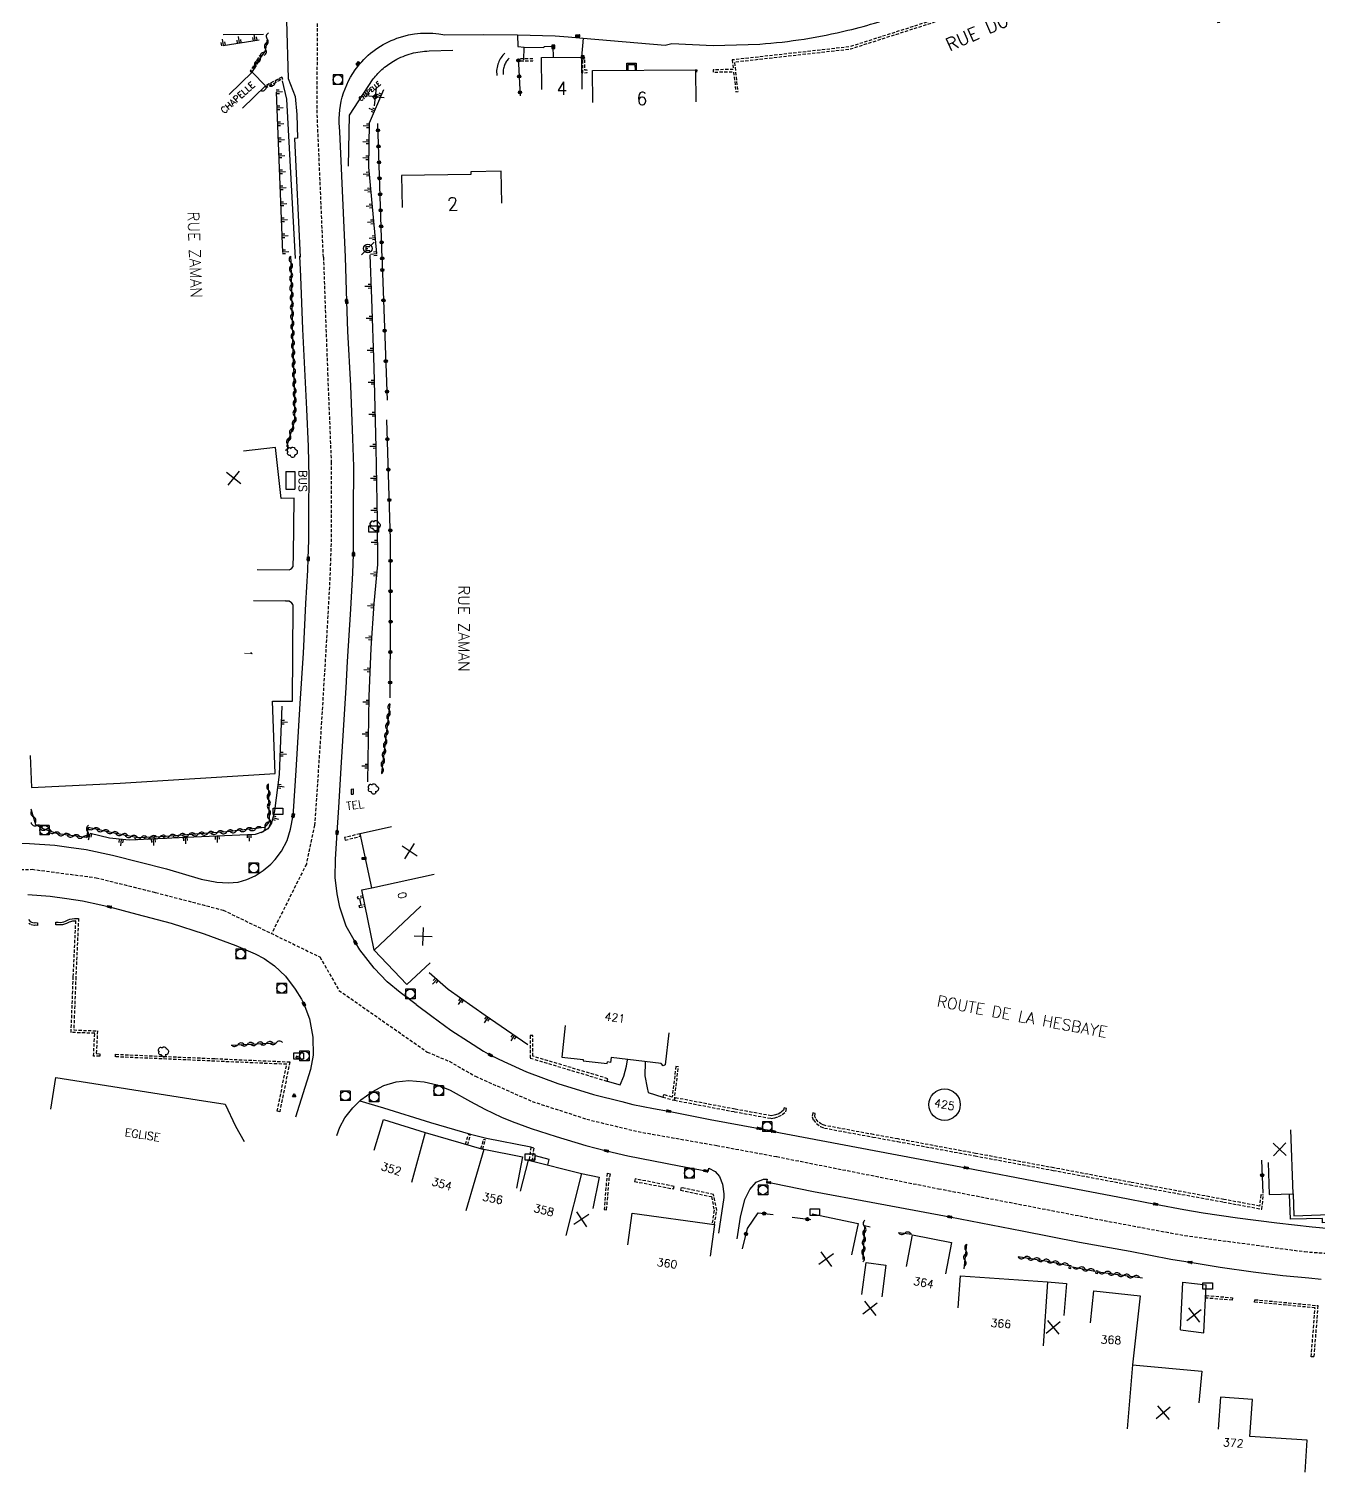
# Model space of a CAD drawing. Header units: millimetres. Extents: x 192012 to 193000, y 146394 to 147000.
# Drawn here: x 192679.4 to 192880.8, y 146592.7 to 146818.1 of the extents above; entities that cross this region are included whole.
import ezdxf
from ezdxf.enums import TextEntityAlignment as Align

# ---------------------------------------------------------------- set-up
doc = ezdxf.new("R2010")
doc.units = ezdxf.units.MM
doc.linetypes.add('DASHED', pattern=[0.75, 0.5, -0.25])
doc.layers.get('0').update_dxf_attribs({"linetype": 'CONTINUOUS'})
for name, color, linetype in [('W0001', 6, 'DASHED'), ('W0008', 7, 'CONTINUOUS'), ('W0017', 7, 'CONTINUOUS'), ('W0100', 7, 'CONTINUOUS'), ('W0105', 7, 'CONTINUOUS'), ('W0112', 1, 'DASHED'), ('W0211', 2, 'CONTINUOUS'), ('W0300', 7, 'CONTINUOUS'), ('W0302', 3, 'CONTINUOUS'), ('W0310', 3, 'CONTINUOUS'), ('W0322', 7, 'CONTINUOUS'), ('W0330', 7, 'CONTINUOUS'), ('W0400', 7, 'CONTINUOUS'), ('W0420', 7, 'CONTINUOUS'), ('W0471', 7, 'CONTINUOUS'), ('W0851', 7, 'CONTINUOUS'), ('W0984', 7, 'CONTINUOUS'), ('W0989', 7, 'CONTINUOUS'), ('W0991', 7, 'CONTINUOUS'), ('W1102', 7, 'CONTINUOUS'), ('W1471', 7, 'CONTINUOUS')]:
    doc.layers.add(name, color=color, linetype=linetype)
doc.styles.get("Standard").update_dxf_attribs({"font": 'romans.shx', "width": 0.85})

# ---------------------------------------------------------------- blocks, each defined once
blk = doc.blocks.new('t991o')
at = {"color": 0, "linetype": 'Continuous'}
for p, q in [((-1, 1), (1, -1)), ((-1, -1), (1, 1))]:
    blk.add_line(p, q, dxfattribs=at)
blk = doc.blocks.new('t310o')
at = {"color": 0, "linetype": 'Continuous'}
for centre, start, end in [((-0.5, 0.38), 216.8699, 323.1304), ((0.5, -0.37), 36.8699, 143.1303)]:
    blk.add_arc(centre, 0.625, start, end, dxfattribs=at)
blk = doc.blocks.new('t211o')
at = {"color": 0, "linetype": 'Continuous'}
for p, q in [((-0.29, 0.5), (-0.29, 0)), ((0, 1), (0, 0)), ((0.29, 0.5), (0.29, 0))]:
    blk.add_line(p, q, dxfattribs=at)
blk = doc.blocks.new('t322o')
at = {"color": 0, "linetype": 'Continuous'}
for radius in [0.25, 0.15]:
    blk.add_circle((0, 0), radius, dxfattribs=at)
blk = doc.blocks.new('T400')
for p, q in [((-0.15, 0.3), (0.15, 0.3)), ((-0.15, -0.25), (-0.15, 0.3)), ((-0.15, 0.15), (0.15, 0.15)), ((-0.15, 0), (0.15, 0)), ((0.15, 0.3), (0.15, -0.25)), ((-0.15, -0.15), (0.15, -0.15)), ((-0.15, -0.25), (-0.15, -0.3)), ((-0.15, -0.3), (0.15, -0.3)), ((0.15, -0.3), (0.15, -0.25))]:
    blk.add_line(p, q)
blk = doc.blocks.new('T420')
for p, q in [((0.75, 0.75), (-0.75, 0.75)), ((-0.75, 0.75), (-0.75, -0.75)), ((0.75, 0.75), (0.75, -0.75)), ((0.75, -0.75), (-0.75, -0.75))]:
    blk.add_line(p, q)
blk.add_ellipse((0, 0), major_axis=(-0.53, 0.53), ratio=1, start_param=3.926991, end_param=10.210176)
blk = doc.blocks.new('T471')
for p, q in [((-0.333334, 0.333334), (-0.333334, -0.333334)), ((-0.333334, 0.333334), (0.333334, 0.333334)), ((-0.333334, 0), (0, 0)), ((0.500001, 0.500001), (1.000002, 1.000002)), ((-0.500001, -0.500001), (-1.000002, -1.000002)), ((-0.333334, -0.333334), (0.333334, -0.333334))]:
    blk.add_line(p, q)
blk.add_ellipse((0, 0), major_axis=(0.471405, 0.471405), ratio=1, start_param=5.4977871438, end_param=11.780972451)
blk = doc.blocks.new('t330o')
at = {"color": 0, "linetype": 'Continuous'}
for p, q in [((0.25, -0.25), (-0.25, 0.25)), ((-0.25, -0.25), (0.25, 0.25)), ((-0.25, 0.25), (-0.25, -0.25)), ((0.25, 0.25), (-0.25, 0.25)), ((0.25, -0.25), (0.25, 0.25)), ((-0.25, -0.25), (0.25, -0.25)), ((-0.25, -0.25), (-0.25, -0.25))]:
    blk.add_line(p, q, dxfattribs=at)
blk = doc.blocks.new('T300')
for p, q in [((-0.8, 0.51), (-0.86, 0.34)), ((-0.86, 0.34), (-0.86, 0.17)), ((-0.86, 0.17), (-0.74, 0.06)), ((-0.69, 0.63), (-0.8, 0.51)), ((-0.8, -0.06), (-0.74, 0.06)), ((-0.74, 0.06), (-0.69, 0.11)), ((-0.57, 0.69), (-0.69, 0.63)), ((-0.46, 0.69), (-0.57, 0.69)), ((-0.29, 0.63), (-0.46, 0.69)), ((-0.29, 0.63), (-0.17, 0.74)), ((-0.23, 0.57), (-0.29, 0.63)), ((-0.17, 0.74), (-0.06, 0.8)), ((-0.06, 0.8), (0.06, 0.8)), ((0.06, 0.8), (0.23, 0.74)), ((0.23, 0.74), (0.34, 0.63)), ((0.34, 0.63), (0.4, 0.51)), ((0.46, 0.46), (0.34, 0.46)), ((0.4, 0.51), (0.4, 0.46)), ((0.57, 0.4), (0.46, 0.46)), ((0.57, 0.4), (0.69, 0.29)), ((0.69, 0.29), (0.74, 0.17)), ((0.74, 0.06), (0.69, -0.17)), ((0.74, 0.17), (0.74, 0.06)), ((-0.8, -0.17), (-0.8, -0.06)), ((-0.8, -0.23), (-0.8, -0.17)), ((-0.74, -0.34), (-0.8, -0.23)), ((-0.69, -0.4), (-0.74, -0.34)), ((-0.51, -0.46), (-0.69, -0.4)), ((-0.4, -0.46), (-0.51, -0.46)), ((-0.4, -0.46), (-0.34, -0.46)), ((-0.34, -0.46), (-0.34, -0.4)), ((-0.34, -0.51), (-0.34, -0.46)), ((-0.29, -0.63), (-0.34, -0.51)), ((-0.17, -0.74), (-0.29, -0.63)), ((-0.06, -0.8), (-0.17, -0.74)), ((0.06, -0.8), (-0.06, -0.8)), ((0.17, -0.74), (0.06, -0.8)), ((0.23, -0.69), (0.17, -0.74)), ((0.29, -0.46), (0.23, -0.46)), ((0.29, -0.63), (0.23, -0.69)), ((0.46, -0.4), (0.29, -0.46)), ((0.34, -0.51), (0.29, -0.63)), ((0.34, -0.51), (0.34, -0.46)), ((0.57, -0.34), (0.46, -0.4)), ((0.63, -0.29), (0.57, -0.34)), ((0.69, -0.17), (0.63, -0.29))]:
    blk.add_line(p, q)
blk = doc.blocks.new('T1471')
at = {"color": 0, "linetype": 'Continuous', "flags": 128}
blk.add_lwpolyline([(-0.75, -0.5), (-0.75, 0.5), (0.75, 0.5), (0.75, -0.5), (-0.75, -0.5)], dxfattribs=at)
blk = doc.blocks.new('T851')
for p, q in [((-0.25, -0.15), (0, 0.32)), ((0, 0.32), (0.25, -0.15)), ((-0.25, -0.15), (0.25, -0.15))]:
    blk.add_line(p, q)
for major_axis in [(-0.106, 0.106), (-0.0354, 0.0354), (-0.0236, 0.0236)]:
    blk.add_ellipse((0, 0), major_axis=major_axis, ratio=1, start_param=3.926991, end_param=10.210176)

msp = doc.modelspace()

# ---------------------------------------------------------------- linework, layer by layer
at = {"layer": 'W0001', "flags": 128}
msp.add_lwpolyline([(192725.4, 146782.44), (192724.43, 146804.88), (192724.48, 146819.58), (192722.95, 146832.11), (192720.37, 146845.25), (192711.1, 146896.02), (192703.14, 146937.99), (192695.69, 146977.93), (192691.59, 147000)], dxfattribs=at)
at = {"layer": 'W0001'}
for points in [[(192725.4, 146782.44), (192726.06, 146764.3), (192726.62, 146750.48), (192726.63, 146738.47), (192726.42, 146732.45), (192725.88, 146722.7), (192725.11, 146709.91), (192724.03, 146693.75), (192722.74, 146687.66), (192717.31, 146676.81)], [(192666.86, 146686.55), (192679.9, 146686.85), (192689.88, 146685.54), (192699.17, 146683.23), (192709.76, 146680.47), (192724.86, 146673.16), (192727.84, 146667.94), (192741.64, 146658.31), (192745.07, 146656.87), (192749.14, 146654.53), (192758.02, 146650.61), (192766.55, 146647.83), (192774.57, 146645.89), (192786.86, 146643.72), (192796.22, 146641.99), (192821.5, 146636.98), (192845.18, 146632.42), (192859.98, 146629.66), (192878.69, 146627.15), (192894.01, 146626.01), (192948.13, 146621.03), (192986.28, 146617.74), (192998.13, 146616.39), (193000, 146616.05)]]:
    msp.add_lwpolyline(points, dxfattribs=at)
at = {"layer": 'W0008'}
msp.add_line((192739.87, 146665.76), (192742.33, 146663.92), dxfattribs=at)
at = {"layer": 'W0008', "flags": 128}
for points in [[(192688.75, 147000), (192689.71, 146994.81), (192706.52, 146904), (192719.94, 146831.63), (192720.32, 146826.42), (192720.54, 146820.75), (192719.63, 146819.39), (192719.92, 146810.31), (192720.99, 146807.51), (192721.27, 146804.7), (192721.37, 146801.03), (192720.91, 146800.97), (192721.77, 146782.46)], [(192709.76, 146817.21), (192716.02, 146817.28)], [(192772.8, 146811.61), (192772.8, 146812.72), (192774.28, 146812.72), (192774.29, 146811.62)], [(192773, 146811.61), (192773, 146812.52), (192774.08, 146812.52), (192774.09, 146811.62)]]:
    msp.add_lwpolyline(points, dxfattribs=at)
msp.add_lwpolyline([(192728.85, 146782.42), (192727.97, 146802.07, -0.099488), (192728.36, 146807.43, -0.099488), (192730.79, 146812.23, -0.140158), (192736.88, 146816.62, -0.140158), (192744.36, 146817.13), (192750.44, 146817.19), (192755.75, 146817.14), (192761.6, 146816.98), (192763.64, 146816.86), (192765.98, 146816.64), (192778.82, 146815.56), (192779.85, 146815.81), (192786.31, 146815.49), (192793.59, 146815.71, 0.020692), (192800.51, 146816.5, 0.020692), (192807.34, 146817.86, 0.029137), (192816.71, 146820.71, 0.029137)], format="xyb", dxfattribs=at)
at = {"layer": 'W0008'}
for points in [[(192675.37, 146690.95), (192679.51, 146690.89), (192683.45, 146690.61), (192685.62, 146690.3), (192688.33, 146689.92), (192692.44, 146689.05), (192696.79, 146687.99), (192700.87, 146686.92), (192706.29, 146685.3), (192708.78, 146684.83), (192710.51, 146684.73), (192712.1, 146684.85), (192713.45, 146685.27), (192714.74, 146685.83), (192715.97, 146686.66), (192717.18, 146687.65), (192717.86, 146688.37), (192718.85, 146689.68), (192719.74, 146691.37), (192720.25, 146693.14), (192720.68, 146695.24), (192720.73, 146695.55), (192720.72, 146695.91), (192721.17, 146702.27), (192721.76, 146712.72), (192722.28, 146720.62), (192722.68, 146728.35), (192722.96, 146733.57), (192723.04, 146735.34), (192723.14, 146738.31), (192723.15, 146743.13), (192723.18, 146748.05), (192723.07, 146752.88), (192722.81, 146758.71), (192722.21, 146771.21), (192721.86, 146779.43), (192721.73, 146782.61)], [(192739.87, 146665.76), (192737.38, 146667.64), (192735.34, 146669.28), (192733.33, 146671.43), (192731.08, 146674.29), (192730.4, 146675.4), (192728.95, 146677.99), (192727.97, 146680.94), (192727.55, 146683.04), (192727.26, 146685.59), (192727.3, 146688.38), (192727.54, 146692.59), (192727.83, 146696.51), (192728.23, 146703.56), (192728.95, 146715.18), (192729.16, 146719.28), (192729.69, 146727.49), (192729.98, 146733.13), (192730.11, 146736.03), (192730.11, 146742.6), (192730.14, 146749.76), (192730.01, 146754.12), (192729.67, 146762.32), (192729.24, 146770.9), (192729.04, 146775.52), (192728.85, 146782.42), (192728.85, 146782.42)], [(192679.21, 146682.9), (192682.7, 146682.64), (192685.31, 146682.31), (192687.78, 146681.94), (192690.62, 146681.31), (192691.99, 146681), (192696.24, 146679.86), (192701.62, 146678.42), (192706.79, 146676.78), (192711.73, 146674.94), (192714.76, 146673.63), (192716.13, 146672.94), (192717.74, 146671.8), (192719.46, 146670.17), (192720.99, 146668.15), (192721.96, 146666.57), (192722.37, 146665.82), (192723.21, 146663.49), (192723.75, 146660.63), (192723.83, 146657.84), (192723.39, 146655.58), (192721.06, 146648.13)], [(192742.33, 146663.92), (192745.33, 146661.71), (192748.05, 146659.96), (192750.43, 146658.48), (192751.49, 146657.84), (192753.61, 146656.83), (192757.15, 146655.25), (192762.01, 146653.41), (192767.58, 146651.69), (192772.05, 146650.57), (192773.73, 146650.14), (192776.98, 146649.51), (192779.32, 146649.09), (192785.85, 146647.81), (192793.46, 146646.37), (192794.73, 146646.15), (192795.71, 146645.9), (192811.43, 146642.96), (192825.8, 146640.25), (192837.73, 146637.93), (192849.49, 146635.7), (192855.4, 146634.56), (192859.81, 146633.74), (192862.86, 146633.2), (192868.19, 146632.41), (192874.35, 146631.66), (192879.85, 146631.05), (192887.15, 146630.35)], [(192727.49, 146645.27), (192727.98, 146646.59), (192728.77, 146648.04), (192729.98, 146649.62), (192731.23, 146650.84), (192733, 146652.11), (192734.85, 146653.08), (192736.79, 146653.64), (192738.77, 146653.87), (192741.14, 146653.68), (192743.19, 146653.2), (192745.22, 146652.34), (192748.38, 146650.57), (192750.63, 146649.39), (192753.25, 146648.15), (192754.89, 146647.48), (192757.85, 146646.37), (192761.75, 146645.11), (192766.39, 146643.7), (192769.64, 146642.9), (192772.97, 146642.1), (192780.99, 146640.57), (192785.15, 146639.77), (192785.59, 146639.7), (192785.62, 146640.17), (192786.59, 146639.68), (192787.27, 146638.88), (192787.77, 146637.67), (192787.98, 146636.19), (192787.94, 146635.63), (192787.12, 146630.02)], [(192731.1, 146650.69), (192734.81, 146649.6), (192742.14, 146647.31), (192748.41, 146645.49), (192750.87, 146644.86), (192757.82, 146643.52)], [(192790.04, 146629.14), (192790.54, 146632.54), (192791.25, 146635.31), (192792.04, 146636.86), (192793.01, 146637.98), (192794.16, 146638.45), (192794.73, 146638.46), (192794.65, 146637.98), (192794.99, 146637.94), (192795.3, 146637.88), (192795.62, 146637.83), (192801.95, 146636.56), (192810.96, 146634.86), (192818.55, 146633.45), (192823.26, 146632.57), (192834.56, 146630.39), (192843.52, 146628.64), (192851.44, 146627.2), (192857.81, 146625.98), (192860.81, 146625.49), (192865.52, 146624.72), (192870.64, 146624), (192875.29, 146623.43), (192879.37, 146623.06), (192881.27, 146622.86)]]:
    msp.add_lwpolyline(points, dxfattribs=at)
at = {"layer": 'W0017'}
msp.add_line((192765.98, 146816.64), (192765.71, 146813.68), dxfattribs=at)
at = {"layer": 'W0017', "flags": 128}
for points in [[(192755.75, 146817.14), (192755.79, 146815.33), (192756.75, 146815.25)], [(192756.72, 146813.25), (192756.75, 146815.25), (192759.86, 146815.19), (192759.88, 146815.35), (192761.27, 146815.36), (192761.28, 146813.63)]]:
    msp.add_lwpolyline(points, dxfattribs=at)
for points in [[(192729.3, 146796.63), (192729.49, 146804.63), (192733.19, 146810.28, -0.048948), (192734.75, 146811.9, -0.048948), (192736.59, 146813.18, -0.060724), (192739.16, 146814.24, -0.060724), (192741.91, 146814.64), (192745.6, 146814.76)], [(192753.75, 146814.28, 0.057014), (192753.16, 146813.6, 0.057014), (192752.74, 146812.8, 0.06399), (192752.49, 146811.82, 0.06399), (192752.5, 146810.81)]]:
    msp.add_lwpolyline(points, format="xyb", dxfattribs=at)
at = {"layer": 'W0100'}
for p, q in [((192719.56, 146748.96), (192719.55, 146746.21)), ((192719.55, 146746.21), (192720.95, 146746.21)), ((192715.05, 146733.68), (192720.05, 146733.62)), ((192714.47, 146728.83), (192719.47, 146728.76)), ((192729.74, 146699.35), (192730.07, 146699.4)), ((192730.07, 146699.4), (192730.06, 146698.61)), ((192779.39, 146661.3), (192778.78, 146656.34)), ((192721.65, 146657.2), (192721.1, 146657.46)), ((192721.76, 146657.39), (192721.65, 146657.2)), ((192862.93, 146614.49), (192863.32, 146621.97)), ((192859.28, 146614.93), (192862.93, 146614.49))]:
    msp.add_line(p, q, dxfattribs=at)
at = {"layer": 'W0100', "flags": 128}
for points in [[(192759.52, 146808.61), (192759.46, 146813.61), (192765.71, 146813.68), (192765.77, 146808.68)], [(192710.68, 146807.85), (192714.28, 146811.31), (192716.34, 146809.17), (192712.74, 146805.7)], [(192767.49, 146806.58), (192767.46, 146811.58), (192783.55, 146811.67), (192783.57, 146806.67)], [(192753.3, 146790.88), (192753.19, 146795.88), (192748.42, 146795.77), (192748.43, 146795.37), (192737.63, 146795.19), (192737.71, 146790.19)]]:
    msp.add_lwpolyline(points, dxfattribs=at)
msp.add_lwpolyline([(192733.46, 146807.09), (192733.11, 146807.51), (192733.51, 146807.83), (192733.86, 146807.41)], close=True, dxfattribs=at)
at = {"layer": 'W0100'}
for points in [[(192720.05, 146733.62), (192720.24, 146733.7), (192720.48, 146733.85), (192720.69, 146734.14), (192720.72, 146735.94), (192720.84, 146744.78), (192718.8, 146744.73), (192717.9, 146752.7), (192712.93, 146752.14)], [(192719.56, 146748.96), (192720.96, 146748.96), (192720.95, 146746.21)], [(192679.57, 146704.61), (192679.82, 146699.62), (192693.64, 146700.31), (192717.89, 146701.82), (192717.43, 146713.12), (192720.55, 146713.1), (192720.67, 146728.03), (192720.65, 146728.19), (192720.54, 146728.36), (192720.42, 146728.5), (192720.28, 146728.59), (192720.03, 146728.71), (192719.85, 146728.73), (192719.59, 146728.73), (192719.47, 146728.76)], [(192729.74, 146699.35), (192729.73, 146698.56), (192730.06, 146698.61)], [(192742.09, 146672.27), (192738.45, 146668.84), (192733.36, 146674.24), (192731.42, 146683.67), (192732.96, 146683.98), (192731.14, 146692.45), (192736.02, 146693.51)], [(192763.15, 146662.48), (192762.64, 146657.5), (192766, 146657.16), (192765.99, 146656.92), (192769.76, 146656.52), (192769.81, 146656.78)], [(192721.76, 146657.39), (192721.21, 146657.66), (192721.1, 146657.46)], [(192778.78, 146656.34), (192778.48, 146656.15), (192778.15, 146656.53), (192770.35, 146657.48), (192770.28, 146656.71), (192769.81, 146656.78)], [(192682.81, 146649.38), (192683.59, 146654.32), (192705.7, 146650.86), (192710.08, 146650.18), (192711.67, 146646.73), (192713.02, 146644.34)], [(192733.33, 146642.98), (192734.79, 146647.76), (192741.32, 146645.77), (192750.45, 146643.1), (192750.48, 146643.17), (192756.53, 146641.98), (192755.57, 146637.07)], [(192756.2, 146636.61), (192757.43, 146641.45), (192765.72, 146639.35), (192768.48, 146638.8), (192767.49, 146633.89)], [(192873, 146641.06), (192873.16, 146636.06), (192876.89, 146636.18), (192877.01, 146632.76), (192888.08, 146633.15), (192887.9, 146638.15)], [(192772.94, 146628.21), (192773.64, 146633.17), (192786.5, 146631.37), (192785.81, 146626.42)], [(192801.76, 146633.08), (192801.76, 146633.08), (192808.94, 146631.57), (192807.91, 146626.67)], [(192816.5, 146624.85), (192817.44, 146629.76), (192823.55, 146628.59), (192822.61, 146623.68)], [(192809.54, 146620.48), (192810.18, 146625.44), (192813.27, 146625.04), (192812.62, 146620.08)], [(192824.56, 146618.4), (192824.91, 146623.39), (192838.55, 146622.43), (192841.51, 146622.17), (192841.07, 146617.19)], [(192859.28, 146614.93), (192859.67, 146622.41), (192863.32, 146621.97)], [(192845.26, 146616.05), (192845.78, 146621.02), (192853, 146620.27), (192851.83, 146609.45), (192862.63, 146608.5), (192862.19, 146603.52)], [(192878.78, 146592.72), (192879.1, 146597.71), (192870.13, 146598.3), (192870.54, 146604.08), (192865.56, 146604.44), (192865.2, 146599.45)]]:
    msp.add_lwpolyline(points, dxfattribs=at)
at = {"layer": 'W0105'}
for p, q in [((192731.02, 146682.29), (192731.26, 146681.25)), ((192758.3, 146641.23), (192758.53, 146642.13)), ((192760.69, 146641.56), (192758.53, 146642.13)), ((192760.46, 146640.68), (192760.69, 146641.56))]:
    msp.add_line(p, q, dxfattribs=at)
for points in [[(192769.72, 146653.77), (192771.78, 146653.2), (192772.33, 146654.57), (192772.77, 146656.13), (192772.93, 146657.1)], [(192775.65, 146656.74), (192775.63, 146654.6), (192775.96, 146652.71), (192776.16, 146651.99), (192778.44, 146651.29)], [(192888.14, 146632.63), (192884.08, 146632.52), (192884.12, 146631.79), (192881.5, 146631.64), (192881.48, 146632.34), (192876.48, 146632.23), (192876.34, 146636.08)]]:
    msp.add_lwpolyline(points, dxfattribs=at)
at = {"layer": 'W0112'}
for p, q in [((192728.78, 146691.41), (192731.22, 146692.02)), ((192731.22, 146692.02), (192731.12, 146692.4)), ((192731.67, 146682.44), (192730.79, 146682.23)), ((192730.95, 146681.19), (192731.89, 146681.38)), ((192680.36, 146678.52), (192680.76, 146678.49)), ((192757.73, 146660.89), (192757.71, 146657.38)), ((192689.92, 146658.07), (192690.47, 146658.05)), ((192720.16, 146656.77), (192718.58, 146649)), ((192757.71, 146657.38), (192769.72, 146653.77)), ((192780.23, 146650.78), (192780.87, 146656.02)), ((192778.44, 146651.29), (192780.23, 146650.78)), ((192797.64, 146649), (192797.77, 146649.52)), ((192747.62, 146643.93), (192748.05, 146645.42)), ((192750.29, 146643.15), (192750.73, 146644.63)), ((192758.26, 146643.3), (192757.98, 146641.32)), ((192769.72, 146639.39), (192769.26, 146633.74)), ((192770.26, 146639.26), (192769.72, 146639.39)), ((192774.1, 146638.5), (192774.02, 146638.11)), ((192780.19, 146637.34), (192774.1, 146638.5)), ((192786.36, 146636.08), (192781.29, 146637.15)), ((192872.01, 146633.79), (192872.25, 146635.95)), ((192841.92, 146624.98), (192841.86, 146624.58)), ((192842.25, 146624.92), (192841.92, 146624.98)), ((192846.11, 146624.17), (192846.04, 146623.77)), ((192846.43, 146624.11), (192846.11, 146624.17)), ((192863.31, 146620.31), (192867.42, 146619.96)), ((192867.42, 146619.96), (192867.39, 146619.57)), ((192870.92, 146619.65), (192880.77, 146618.73)), ((192880.77, 146618.73), (192880.13, 146610.7))]:
    msp.add_line(p, q, dxfattribs=at)
at = {"layer": 'W0112', "flags": 128}
for points in [[(192789.28, 146813.23), (192789.44, 146811.75), (192787.26, 146811.7), (192786.28, 146811.67), (192786.29, 146811.32), (192787.27, 146811.35), (192789.48, 146811.4), (192789.84, 146808.26), (192790.18, 146808.3), (192789.67, 146812.92), (192807.75, 146814.95), (192820.66, 146819.09), (192830.3, 146823.25), (192845.45, 146830.6), (192862.16, 146838.88), (192864.37, 146824.04), (192865.1, 146819.1), (192865.45, 146819.15), (192864.71, 146824.09), (192862.43, 146839.4), (192845.3, 146830.92), (192830.15, 146823.57), (192820.54, 146819.41), (192807.67, 146815.29)], [(192714.28, 146811.31), (192715.8, 146813.82), (192715.5, 146814), (192713.98, 146811.5)], [(192758.14, 146813.42), (192756.22, 146813.42), (192756.22, 146813.07), (192758.14, 146813.07)], [(192766.6, 146811.62), (192766.26, 146811.61), (192766.26, 146813.55), (192765.9, 146813.55), (192765.89, 146811.24), (192766.6, 146811.25)], [(192783.77, 146811.66), (192783.55, 146811.67), (192783.54, 146811.32), (192783.76, 146811.31)], [(192718.91, 146810.56), (192716.34, 146809.17), (192716.48, 146808.92), (192719.04, 146810.31)]]:
    msp.add_lwpolyline(points, close=True, dxfattribs=at)
at = {"layer": 'W0112'}
for points in [[(192731.12, 146692.4), (192728.68, 146691.8), (192728.78, 146691.41)], [(192731.62, 146682.71), (192730.67, 146682.48), (192730.79, 146682.23)], [(192730.95, 146681.19), (192731.05, 146680.91), (192731.95, 146681.09)], [(192679.34, 146679), (192679.61, 146678.72), (192679.82, 146678.59), (192680.24, 146678.5), (192680.36, 146678.52)], [(192680.76, 146678.49), (192680.73, 146678.09), (192680.37, 146678.11), (192680.22, 146678.09), (192679.67, 146678.22), (192679.36, 146678.41)], [(192683.97, 146678.18), (192683.59, 146678.2), (192683.61, 146678.6)], [(192683.61, 146678.6), (192683.99, 146678.58), (192684.26, 146678.57), (192684.58, 146678.59), (192684.83, 146678.65), (192685.13, 146678.77), (192685.51, 146678.94), (192685.78, 146679.05), (192686.17, 146679.14), (192686.53, 146679.15), (192686.71, 146679.19), (192687.15, 146679.18), (192686.73, 146670.06), (192686.4, 146661.76), (192690.1, 146661.63), (192689.92, 146658.07)], [(192690.47, 146658.05), (192690.46, 146657.65), (192689.5, 146657.68), (192689.68, 146661.25), (192685.99, 146661.37), (192686.33, 146670.08), (192686.73, 146678.79), (192686.74, 146678.79), (192686.58, 146678.75), (192686.22, 146678.74), (192685.9, 146678.67), (192685.67, 146678.58), (192685.29, 146678.4), (192684.95, 146678.27), (192684.64, 146678.2), (192684.27, 146678.17), (192683.97, 146678.18)], [(192758.11, 146657.67), (192758.13, 146660.89), (192757.73, 146660.89)], [(192708.44, 146656.89), (192692.92, 146657.57), (192692.94, 146657.97)], [(192692.94, 146657.97), (192708.46, 146657.29), (192720.16, 146656.77)], [(192718.58, 146649), (192718.19, 146649.08), (192719.67, 146656.4), (192708.44, 146656.89)], [(192769.72, 146653.77), (192769.84, 146654.16), (192758.11, 146657.67)], [(192780.87, 146656.02), (192780.47, 146656.07), (192779.89, 146651.29)], [(192779.89, 146651.29), (192778.55, 146651.67), (192778.44, 146651.29)], [(192789.71, 146649.39), (192780.31, 146651.18), (192780.24, 146650.79)], [(192780.24, 146650.79), (192789.63, 146649), (192795.38, 146647.95), (192795.94, 146648.07), (192796.52, 146648.23), (192797.1, 146648.55), (192797.64, 146649)], [(192797.77, 146649.52), (192797.38, 146649.62), (192797.28, 146649.23), (192796.87, 146648.88), (192796.37, 146648.61), (192795.84, 146648.46), (192795.38, 146648.36), (192789.71, 146649.39)], [(192801.86, 146648.81), (192801.76, 146648.22), (192801.96, 146647.71), (192802.44, 146647.15), (192803.04, 146646.67), (192803.67, 146646.45), (192811.26, 146645.04), (192815.11, 146644.35), (192827.21, 146642.1), (192839.43, 146639.84), (192851.42, 146637.58), (192866.02, 146634.9), (192872.01, 146633.79)], [(192802.17, 146648.27), (192802.25, 146648.74), (192801.86, 146648.81)], [(192872.25, 146635.95), (192871.85, 146636), (192871.66, 146634.26), (192866.09, 146635.3), (192851.5, 146637.98), (192839.51, 146640.23), (192827.28, 146642.49), (192815.18, 146644.74), (192811.33, 146645.43), (192803.78, 146646.84), (192803.24, 146647.03), (192802.72, 146647.44), (192802.31, 146647.92), (192802.17, 146648.27)], [(192747.95, 146643.83), (192748.38, 146645.3), (192748.05, 146645.42)], [(192750.02, 146643.23), (192750.46, 146644.71), (192750.73, 146644.63)], [(192758.26, 146643.3), (192757.81, 146643.49), (192757.52, 146641.43)], [(192769.26, 146633.74), (192769.65, 146633.7), (192770.08, 146638.89)], [(192770.08, 146638.89), (192770.17, 146638.87), (192770.26, 146639.26)], [(192774.02, 146638.11), (192780.11, 146636.95), (192780.19, 146637.34)], [(192781.29, 146637.15), (192781.2, 146636.76), (192786.03, 146635.74), (192786.45, 146633.61)], [(192786.5, 146631.37), (192786.86, 146633.62), (192786.36, 146636.08)], [(192786.45, 146633.61), (192786.11, 146631.43), (192786.5, 146631.37)], [(192841.86, 146624.58), (192842.19, 146624.53), (192842.25, 146624.92)], [(192846.04, 146623.77), (192846.36, 146623.72), (192846.43, 146624.11)], [(192867.39, 146619.57), (192863.28, 146619.91), (192863.31, 146620.31)], [(192880.33, 146618.37), (192870.89, 146619.26), (192870.92, 146619.65)], [(192880.13, 146610.7), (192879.73, 146610.73), (192880.33, 146618.37)]]:
    msp.add_lwpolyline(points, dxfattribs=at)
at = {"layer": 'W0211', "flags": 128}
for points in [[(192709.76, 146815.5), (192715.38, 146816.39)], [(192718.02, 146808.21), (192718.99, 146783.15)], [(192733.77, 146783.02), (192732.52, 146796.5), (192732.63, 146803.42), (192734.82, 146808.64)]]:
    msp.add_lwpolyline(points, dxfattribs=at)
at = {"layer": 'W0211'}
for points in [[(192732.36, 146700.49), (192732.57, 146713.82), (192732.86, 146721.36), (192733.34, 146728.37), (192733.92, 146734.47), (192733.84, 146741.4), (192733.67, 146752.67), (192733.32, 146765.23), (192732.99, 146775.95), (192732.7, 146782.78)], [(192718.91, 146712.31), (192718.5, 146701.68), (192717.77, 146696), (192717.27, 146694.05), (192716.74, 146693.17), (192715.92, 146692.7), (192714.72, 146692.29), (192703.95, 146691.82), (192695.08, 146691.38), (192692.01, 146691.73), (192688.95, 146692.43)], [(192757.34, 146659.46), (192750.67, 146664.04), (192744.91, 146668.07), (192741.91, 146670.71)]]:
    msp.add_lwpolyline(points, dxfattribs=at)
at = {"layer": 'W0302', "flags": 128}
msp.add_lwpolyline([(192754.44, 146813.53, 0.057014), (192754, 146813.02, 0.057014), (192753.69, 146812.43, 0.06399), (192753.5, 146811.7, 0.06399), (192753.51, 146810.95, 0.06399)], format="xyb", dxfattribs=at)
msp.add_lwpolyline([(192718.94, 146809.98), (192719.63, 146807.09), (192721, 146782.25)], dxfattribs=at)
at = {"layer": 'W0310'}
for p, q in [((192735.78, 146712.71), (192734.5, 146701.9)), ((192711.02, 146659.41), (192718.07, 146659.75)), ((192815.23, 146630.14), (192817.32, 146629.88)), ((192825.89, 146628.31), (192825.46, 146624.45)), ((192842.45, 146624.8), (192845.92, 146624.1)), ((192846.5, 146624.02), (192853.36, 146623.04))]:
    msp.add_line(p, q, dxfattribs=at)
at = {"layer": 'W0310', "flags": 128}
msp.add_lwpolyline([(192716.63, 146816.48), (192716.28, 146814.68), (192714.36, 146811.91)], dxfattribs=at)
at = {"layer": 'W0310'}
for points in [[(192720.25, 146782.59), (192720.3, 146781.58), (192720.6, 146769.85), (192720.91, 146760.95), (192720.88, 146756.9), (192719.63, 146752.8)], [(192716.8, 146700.19), (192716.93, 146694.29), (192716.22, 146693.36), (192710.27, 146692.7), (192699.97, 146691.91), (192696.4, 146691.77), (192692.71, 146692.52), (192688.65, 146693.37), (192688.37, 146691.82), (192683.91, 146692.4), (192681.73, 146693.14), (192680.49, 146693.78), (192679.76, 146696.22)], [(192810.82, 146630.98), (192809.96, 146631.18), (192809.7, 146625.94)], [(192833.92, 146626.37), (192838.85, 146625.63), (192841.86, 146625)]]:
    msp.add_lwpolyline(points, dxfattribs=at)
at = {"layer": 'W0322'}
for p, q in [((192734.51, 146782.81), (192735.38, 146760.13)), ((192871.97, 146641.45), (192872.17, 146636.29)), ((192798.65, 146632.52), (192801.53, 146632.15))]:
    msp.add_line(p, q, dxfattribs=at)
at = {"layer": 'W0322', "flags": 128}
for points in [[(192755.87, 146813.16), (192755.89, 146812.64), (192756.13, 146807.65)], [(192734.59, 146782.25), (192733.89, 146803.3)]]:
    msp.add_lwpolyline(points, dxfattribs=at)
at = {"layer": 'W0322'}
for points in [[(192735.81, 146713.65), (192735.91, 146725.65), (192735.9, 146738.35), (192735.3, 146757.03)], [(192790.88, 146627.61), (192791.64, 146630.79), (192793.35, 146633.19), (192795.66, 146632.96)]]:
    msp.add_lwpolyline(points, dxfattribs=at)
at = {"layer": 'W1102'}
for p, q in [((192732.96, 146683.98), (192742.73, 146686.09)), ((192733.36, 146674.24), (192740.63, 146681.11)), ((192741.32, 146645.77), (192739.15, 146637.95)), ((192876.89, 146636.18), (192876.56, 146646.18)), ((192750.45, 146643.1), (192747.65, 146633.5)), ((192765.72, 146639.35), (192763.26, 146629.66)), ((192838.55, 146622.43), (192837.85, 146612.46)), ((192851.83, 146609.45), (192850.95, 146599.49))]:
    msp.add_line(p, q, dxfattribs=at)
msp.add_circle((192822.44, 146650.11), 2.46, dxfattribs=at)

# ---------------------------------------------------------------- block references
at = {"layer": 'W0211'}
for p, rotation in [((192709.76, 146815.5), 9.040948265294576), ((192712.23, 146815.89), 9.040948265294576), ((192714.7, 146816.28), 9.040948265294576), ((192718.02, 146808.21), 272.2108955713158), ((192734.39, 146807.61), 67.23570952179553), ((192718.11, 146805.71), 272.2108955713158), ((192733.42, 146805.3), 67.23570952179553), ((192718.21, 146803.21), 272.2108955713158), ((192732.62, 146802.96), 89.06388778764948), ((192718.31, 146800.72), 272.2108955713158), ((192732.58, 146800.46), 89.06388778764948), ((192718.4, 146798.22), 272.2108955713158), ((192732.54, 146797.96), 89.06388778764948), ((192718.5, 146795.72), 272.2108955713158), ((192732.61, 146795.47), 95.33883162572133), ((192718.6, 146793.22), 272.2108955713158), ((192732.84, 146792.98), 95.33883162572133), ((192718.69, 146790.72), 272.2108955713158), ((192733.08, 146790.49), 95.33883162572133), ((192718.79, 146788.23), 272.2108955713158), ((192733.31, 146788), 95.33883162572133), ((192718.89, 146785.73), 272.2108955713158), ((192733.54, 146785.51), 95.33883162572133), ((192718.98, 146783.23), 272.2108955713158), ((192733.77, 146783.02), 95.33883162572133), ((192732.9, 146777.93), 92.45561960921651), ((192733.08, 146772.93), 91.74143421292388), ((192733.23, 146767.93), 91.74143421292388), ((192733.38, 146762.94), 91.59249600592128), ((192733.52, 146757.94), 91.59249600592128), ((192733.66, 146752.94), 91.59249600592128), ((192733.74, 146747.94), 90.87408620351664), ((192733.81, 146742.94), 90.87408620351664), ((192733.88, 146737.94), 90.66916254811468), ((192733.77, 146732.95), 84.55297729689029), ((192733.31, 146727.97), 86.08345032303168), ((192732.97, 146722.98), 86.08345032303168), ((192732.73, 146717.99), 87.83676747065515), ((192732.56, 146712.99), 89.0754813454813), ((192718.81, 146709.81), 267.8065997857879), ((192732.48, 146707.99), 89.0754813454813), ((192718.62, 146704.81), 267.8065997857879), ((192732.4, 146702.99), 89.0754813454813), ((192718.27, 146699.83), 262.7161036967147), ((192717.49, 146694.9), 255.5216556593267), ((192688.95, 146692.43), 167.0355399733462), ((192693.86, 146691.52), 173.6598082540901), ((192698.85, 146691.57), 182.8212620262351), ((192703.84, 146691.82), 182.8212620262351), ((192708.84, 146692.04), 182.5135774938813), ((192713.83, 146692.26), 182.5135774938813), ((192743.12, 146669.65), 138.6900863302817), ((192747.06, 146666.57), 144.975324666329), ((192751.15, 146663.71), 145.5429924650407), ((192755.28, 146660.88), 145.5429924650407)]:
    msp.add_blockref('t211o', p, dxfattribs=dict(at, rotation=rotation))
at = {"layer": 'W0300'}
for p in [(192720.59, 146751.95), (192733.54, 146740.51), (192733.25, 146699.39), (192700.47, 146658.34)]:
    msp.add_blockref('T300', p, dxfattribs=at)
at = {"layer": 'W0310'}
for p, rotation in [((192716.34, 146814.95), 259.060016242423), ((192716.63, 146816.48), 259.060016242423), ((192714.65, 146812.33), 235.2432420395923), ((192715.55, 146813.62), 235.2432420395923), ((192716.48, 146808.92), 28.35912791862356), ((192717.85, 146809.67), 28.35912791862356), ((192720.3, 146781.59), 272.4919403079535), ((192720.34, 146780.09), 271.4697239672389), ((192720.38, 146778.59), 271.4697239672389), ((192720.41, 146777.09), 271.4697239672389), ((192720.45, 146775.59), 271.4697239672389), ((192720.49, 146774.09), 271.4697239672389), ((192720.53, 146772.59), 271.4697239672389), ((192720.57, 146771.09), 271.4697239672389), ((192720.61, 146769.59), 271.996100175164), ((192720.66, 146768.09), 271.996100175164), ((192720.71, 146766.59), 271.996100175164), ((192720.77, 146765.1), 271.996100175164), ((192720.82, 146763.6), 271.996100175164), ((192720.87, 146762.1), 271.996100175164), ((192720.91, 146760.6), 269.6320744983808), ((192720.9, 146759.1), 269.6320744983808), ((192720.65, 146756.13), 252.9601791014229), ((192720.89, 146757.6), 269.6320744983808), ((192720.21, 146754.7), 252.9601791014229), ((192719.77, 146753.26), 252.9601791014229), ((192735.66, 146711.72), 263.2397707549761), ((192735.31, 146708.74), 263.2397707549761), ((192735.49, 146710.23), 263.2397707549761), ((192735.13, 146707.25), 263.2397707549761), ((192734.78, 146704.27), 263.2397707549761), ((192734.96, 146705.76), 263.2397707549761), ((192734.6, 146702.79), 263.2397707549761), ((192716.82, 146699.19), 271.3389502111028), ((192716.85, 146697.69), 271.3389502111028), ((192680.1, 146695.07), 106.5938290138997), ((192716.89, 146696.19), 271.3389502111028), ((192680.62, 146693.71), 152.8653115112338), ((192688.54, 146692.76), 259.7730448464799), ((192716.27, 146693.42), 232.4284961158814), ((192716.92, 146694.69), 271.3389502111028), ((192681.98, 146693.06), 161.1726383817168), ((192683.39, 146692.57), 161.1726383817168), ((192684.86, 146692.27), 172.5651987192328), ((192686.34, 146692.08), 172.5651987192328), ((192687.83, 146691.89), 172.5651987192328), ((192689.51, 146693.19), 168.2485473612369), ((192690.98, 146692.88), 168.2485473612369), ((192692.45, 146692.58), 168.2485473612369), ((192693.92, 146692.28), 168.4782047261865), ((192695.39, 146691.98), 168.4782047261865), ((192696.87, 146691.79), 182.3092820788119), ((192698.37, 146691.85), 182.3092820788119), ((192699.86, 146691.91), 182.3092820788119), ((192701.36, 146692.02), 184.3774443545724), ((192702.86, 146692.14), 184.3774443545724), ((192704.35, 146692.25), 184.3774443545724), ((192705.85, 146692.36), 184.3774443545724), ((192707.34, 146692.48), 184.3774443545724), ((192708.84, 146692.59), 184.3774443545724), ((192710.33, 146692.71), 186.2736333566579), ((192711.83, 146692.87), 186.2736333566579), ((192713.32, 146693.04), 186.2736333566579), ((192714.81, 146693.2), 186.2736333566579), ((192716.52, 146659.68), 2.779332450958937), ((192718.02, 146659.75), 2.779332450958937), ((192712.02, 146659.46), 2.779332450958937), ((192713.52, 146659.53), 2.779332450958937), ((192715.02, 146659.61), 2.779332450958937), ((192809.95, 146631.07), 267.1685854262643), ((192809.8, 146628.07), 267.1685854262643), ((192809.88, 146629.57), 267.1685854262643), ((192816.22, 146630.02), 352.7101798742228), ((192809.73, 146626.57), 267.1685854262643), ((192825.61, 146625.82), 263.5408634871028), ((192825.78, 146627.31), 263.5408634871028), ((192834.91, 146626.22), 351.5234034275241), ((192836.4, 146626), 351.5234034275241), ((192837.88, 146625.78), 351.5234034275241), ((192839.36, 146625.53), 348.1381372235443), ((192840.83, 146625.22), 348.1381372235443), ((192843.43, 146624.6), 348.7092706805718), ((192844.9, 146624.31), 348.7092706805718), ((192847.49, 146623.88), 351.812733758468), ((192848.97, 146623.67), 351.812733758468), ((192850.45, 146623.45), 351.812733758468), ((192851.94, 146623.24), 351.812733758468)]:
    msp.add_blockref('t310o', p, dxfattribs=dict(at, rotation=rotation))
at = {"layer": 'W0322'}
for p, rotation in [((192755.87, 146813.16), 272.7838972044988), ((192755.99, 146810.67), 272.7838972013408), ((192756.11, 146808.17), 272.7838972013408), ((192733.93, 146802.24), 91.88290991573028), ((192734.01, 146799.74), 91.88290991573028), ((192734.09, 146797.24), 91.88290991573028), ((192734.18, 146794.75), 91.88290991573028), ((192734.26, 146792.25), 91.88290991573028), ((192734.34, 146789.75), 91.88290991573028), ((192734.42, 146787.25), 91.88290991573028), ((192734.5, 146784.75), 91.88290991573028), ((192734.59, 146782.25), 91.88290991573028), ((192734.6, 146780.44), 272.2064844761684), ((192734.78, 146775.69), 272.2064844761684), ((192734.97, 146770.95), 272.2064844761684), ((192735.15, 146766.2), 272.2064844761684), ((192735.33, 146761.45), 272.2064844761684), ((192735.39, 146754.02), 91.83379524492086), ((192735.55, 146749.27), 91.83379524492086), ((192735.7, 146744.52), 91.83379524492086), ((192735.85, 146739.77), 91.83379524492086), ((192735.9, 146735.02), 90.04962566507967), ((192735.9, 146730.27), 90.04962566507967), ((192735.91, 146725.52), 89.51761049784434), ((192735.87, 146720.77), 89.51761049784434), ((192735.83, 146716.02), 89.51761049784434), ((192872.06, 146639.08), 272.1522812149704), ((192794.26, 146633.1), 354.3779446880202), ((192801.01, 146632.21), 352.549048851152), ((192791.43, 146629.92), 76.55948552336413)]:
    msp.add_blockref('t322o', p, dxfattribs=dict(at, rotation=rotation))
at = {"layer": 'W0330'}
for p in [(192761.33, 146815.28), (192765.91, 146813.63)]:
    msp.add_blockref('t330o', p, dxfattribs=at)
at = {"layer": 'W0400'}
for p, rotation in [((192765.16, 146816.98), 89.53256214886359), ((192730.81, 146812.64), 318.6462459024435), ((192729.04, 146775.52), 182.5653813702896), ((192723.04, 146735.34), 357.1330514245026), ((192730.11, 146736.03), 177.430075552827), ((192720.68, 146695.24), 348.5277563771321), ((192727.54, 146692.59), 176.7590029972011), ((192731.77, 146688.52), 90), ((192691.99, 146681), 77.15514739153532), ((192730.4, 146675.4), 211.4313489493143), ((192722.37, 146665.82), 28.2913772790399), ((192751.49, 146657.84), 238.912014183859), ((192779.32, 146649.09), 259.9787747852814), ((192793.46, 146646.37), 259.2577991360536), ((192795.71, 146645.9), 255.7136531560522), ((192769.64, 146642.9), 76.26828163601711), ((192785.15, 146639.77), 79.15890283821174), ((192825.8, 146640.25), 259.2873658604737), ((192794.99, 146637.94), 84.41306775313271), ((192855.4, 146634.56), 259.1037509207045), ((192823.26, 146632.57), 79.2808757728669), ((192860.81, 146625.49), 80.91029214006487)]:
    msp.add_blockref('T400', p, dxfattribs=dict(at, rotation=rotation))
at = {"layer": 'W0420'}
for p in [(192727.66, 146810.15), (192681.83, 146692.96), (192714.53, 146687.06), (192712.46, 146673.63), (192718.89, 146668.28), (192738.97, 146667.4), (192722.44, 146657.71), (192728.83, 146651.48), (192733.32, 146651.3), (192743.4, 146652.28), (192794.73, 146646.68), (192782.58, 146639.39), (192794.07, 146636.79)]:
    msp.add_blockref('T420', p, dxfattribs=at)
at = {"layer": 'W0471'}
msp.add_blockref('T471', (192732.35, 146783.79), dxfattribs=at)
at = {"layer": 'W0851'}
msp.add_blockref('T851', (192720.84, 146651.5), dxfattribs=at)
at = {"layer": 'W0991', "extrusion": (0, 0, -1), "rotation": 320.8036519841743}
msp.add_blockref('t991o', (-192733.48, 146807.46), dxfattribs=at)
at = {"layer": 'W0991'}
for p, rotation in [((192711.39, 146747.92), 96.46237788202241), ((192738.89, 146689.69), 102.1529152965964), ((192741, 146676.35), 133.3286159832976), ((192874.8, 146643.12), 1.862087622808523), ((192765.71, 146632.21), 348.575371679825), ((192803.95, 146625.97), 260.2512111506178), ((192810.82, 146618.3), 352.6004431375852), ((192861.41, 146617.26), 353.1763632553709), ((192839.41, 146615.33), 354.9329181335756), ((192856.61, 146602.01), 354.9749726094443)]:
    msp.add_blockref('t991o', p, dxfattribs=dict(at, rotation=rotation))
at = {"layer": 'W1471'}
for p in [(192733.25, 146739.98), (192718.32, 146695.9), (192721.52, 146657.69), (192757.7, 146641.92), (192802.18, 146633.32), (192863.54, 146621.77)]:
    msp.add_blockref('T1471', p, dxfattribs=at)

# ---------------------------------------------------------------- texts
at = {"layer": 'W0984'}
for s, height, rotation, p in [('CHAPELLE', 1, 42.1962, (192712.02, 146807.36)), ('BUS', 1.25, 269.8196, (192722.18, 146747.49)), ('TEL', 1.249, 8.1733, (192730.35, 146696.89)), ('EGLISE', 1.25, 351.2291, (192697.16, 146645.39))]:
    msp.add_text(s, height=height, rotation=rotation, dxfattribs=at).set_placement(p, align=Align.MIDDLE)
at = {"layer": 'W0984', "width": 0.8}
msp.add_text('CHAPELLE', height=0.7, rotation=40.7075, dxfattribs=at).set_placement((192732.63, 146808.35), align=Align.MIDDLE)
at = {"layer": 'W0989'}
for s, height, rotation, p in [('RUE DU MEUNIER', 2, 23.7601, (192833.47, 146820.17)), ('RUE ZAMAN', 1.75, 272.2066, (192705.33, 146782.83)), ('RUE ZAMAN', 1.75, 270.0496, (192747.37, 146724.47)), ('ROUTE DE LA HESBAYE', 1.75, 349.5018, (192834.58, 146663.86))]:
    msp.add_text(s, height=height, rotation=rotation, dxfattribs=at).set_placement(p, align=Align.MIDDLE)
at = {"layer": 'W0991'}
for s, height, rotation, p in [('4', 2, 359.6515, (192762.67, 146808.81)), ('6', 2, 0.2764, (192775.17, 146807.2)), ('2', 2, 4.4568, (192745.6, 146790.75)), ('1', 1.25, 264.4828, (192713.68, 146720.59)), ('0', 1.25, 281.8476, (192737.72, 146682.8)), ('421', 1.25, 352.6111, (192770.95, 146663.69)), ('425', 1.25, 349.474, (192822.44, 146650.11)), ('352', 1.25, 343.0177, (192736.01, 146640.07)), ('354', 1.25, 343.7204, (192743.92, 146637.72)), ('356', 1.25, 348.9069, (192751.85, 146635.46)), ('358', 1.25, 345.7786, (192759.85, 146633.62)), ('360', 1.249, 352.0464, (192779.1, 146625.33)), ('364', 1.25, 349.1857, (192819.18, 146622.3)), ('366', 1.249, 355.9746, (192831.24, 146615.93)), ('368', 1.25, 358.2983, (192848.44, 146613.38)), ('372', 1.25, 355.9147, (192867.55, 146597.28))]:
    msp.add_text(s, height=height, rotation=rotation, dxfattribs=at).set_placement(p, align=Align.MIDDLE)

doc.saveas('drawing.dxf')
